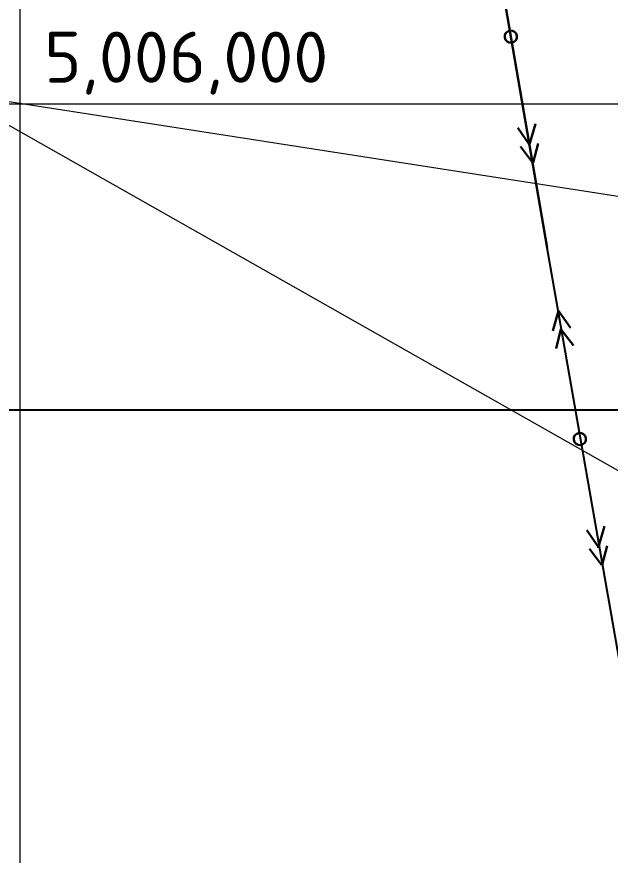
# Model space of a CAD drawing. Header units: millimetres. Extents: x 519 to 9564855, y -810 to 5021775.
# Drawn here: x 9522998.5 to 9523289.1, y 5005632 to 5006042.6 of the extents above; entities that cross this region are included whole.
import ezdxf

# ---------------------------------------------------------------- set-up
doc = ezdxf.new("R2010")
doc.units = ezdxf.units.MM
doc.header["$LTSCALE"] = 2
doc.header["$MEASUREMENT"] = 0
doc.linetypes.add('92051501$0$GROUND2', pattern=[35, 25, -10])
for name, color, linetype in [('GRID_PULKOVO', 7, 'Continuous'), ('PPLINE_WAT', 7, 'WTR_LINE'), ('ROAD_FIELD', 255, '92051501$0$GROUND2'), ('Эл.выс.', 1, 'Continuous')]:
    doc.layers.add(name, color=color, linetype=linetype)
for name, color, linetype, lineweight in [('Электро', 1, 'Continuous', 30), ('Электроснаб', 1, 'Continuous', 18), ('Электроснабжене', 1, 'Continuous', 18)]:
    doc.layers.add(name, color=color, linetype=linetype, lineweight=lineweight)
doc.styles.add('92051501$0$STANDARD', font='simplex.shx')
doc.styles.add('Elect', font='isocpeur.ttf')
doc.linetypes.add('WTR_LINE', pattern='A,0.5,-0.2,["W",92051501$0$STANDARD,S=0.1,R=0,X=-0.1,Y=-0.05],-0.05', length=0.75)

msp = doc.modelspace()

# ---------------------------------------------------------------- linework, layer by layer
at = {"layer": 'GRID_PULKOVO', "lineweight": 0}
for p, q in [((9523000, 5011000), (9523000, 4992000)), ((9519000, 5006000), (9533000, 5006000))]:
    msp.add_line(p, q, dxfattribs=at)
at = {"layer": 'PPLINE_WAT', "color": 5, "lineweight": 0, "ltscale": 2}
for points in [[(9519634.178, 5007264.495), (9520596.61425, 5006949.95359), (9520611.94086, 5006945.6989), (9522321.59899, 5006105.86865), (9523407.39463, 5005937.02611), (9523411.498, 5005951.939)], [(9522965.92788, 5006005.67472), (9523653.36054, 5005616.02258)]]:
    msp.add_lwpolyline(points, dxfattribs=at)
at = {"layer": 'ROAD_FIELD', "linetype": 'ByBlock', "lineweight": 25}
msp.add_lwpolyline([(9522341.78153, 5007253.171), (9524345.55642, 5007253.171), (9524345.55642, 5005849.87697), (9522341.78153, 5005849.87697)], close=True, dxfattribs=at)
at = {"layer": 'Эл.выс.', "elevation": -22.0542}
msp.add_lwpolyline([(9523578.3472, 5003627.207), (9523629.6126, 5003759.4891), (9523612.3898, 5003886.0564), (9523584.8017, 5004052.5194), (9523554.7418, 5004229.9877), (9523524.6183, 5004407.185), (9523258.18963, 5005929.48071)], dxfattribs=at)
at = {"layer": 'Электро'}
for p, q in [((9523258.18963, 5005929.48071), (9523215.98965, 5006175.7554)), ((9523249.377, 5005979.59216), (9523252.47396, 5005990.0919)), ((9523249.377, 5005979.59216), (9523252.47396, 5005990.0919)), ((9523249.58396, 5005979.88279), (9523243.85192, 5005988.1332)), ((9523249.58396, 5005979.88279), (9523243.85192, 5005988.1332)), ((9523251.04582, 5005971.17168), (9523245.10682, 5005979.13146)), ((9523251.04582, 5005971.17168), (9523245.10682, 5005979.13146)), ((9523251.29455, 5005971.21342), (9523253.81238, 5005980.59238)), ((9523251.29455, 5005971.21342), (9523253.81238, 5005980.59238)), ((9523263.67705, 5005898.53368), (9523260.95225, 5005888.86409)), ((9523269.65781, 5005890.32501), (9523263.67705, 5005898.53368)), ((9523262.66283, 5005880.19471), (9523264.93193, 5005889.53194)), ((9523264.93193, 5005889.53194), (9523271.11967, 5005881.6139)), ((9523283.14059, 5005782.55144), (9523286.23754, 5005793.05118)), ((9523283.34755, 5005782.84207), (9523277.61551, 5005791.09248)), ((9523285.05813, 5005774.1727), (9523287.57596, 5005783.55166)), ((9523284.8094, 5005774.13096), (9523278.8704, 5005782.09073))]:
    msp.add_line(p, q, dxfattribs=at)
for centre, start, end in [((9523240.40715, 5006032.86377), 30.1227575, 210.1227575), ((9523240.40715, 5006032.86377), 30.1227575, 210.1227575), ((9523240.40715, 5006032.86377), 210.1227575, 30.1227575), ((9523240.40715, 5006032.86377), 210.1227575, 30.1227575), ((9523274.17073, 5005835.82304), 30.1227573, 210.1227573), ((9523274.17073, 5005835.82304), 210.1227573, 30.1227573)]:
    msp.add_arc(centre, 3, start, end, dxfattribs=at)
at = {"layer": 'Электроснаб', "color": 1, "linetype": 'ByBlock', "lineweight": 0}
for p, q in [((9523258.18963, 5005929.48071), (9523215.98965, 5006175.7554)), ((9523249.377, 5005979.59216), (9523252.47396, 5005990.0919)), ((9523249.377, 5005979.59216), (9523252.47396, 5005990.0919)), ((9523249.58396, 5005979.88279), (9523243.85192, 5005988.1332)), ((9523249.58396, 5005979.88279), (9523243.85192, 5005988.1332)), ((9523251.04582, 5005971.17168), (9523245.10682, 5005979.13146)), ((9523251.04582, 5005971.17168), (9523245.10682, 5005979.13146)), ((9523251.29455, 5005971.21342), (9523253.81238, 5005980.59238)), ((9523251.29455, 5005971.21342), (9523253.81238, 5005980.59238)), ((9523263.67705, 5005898.53368), (9523260.95225, 5005888.86409)), ((9523269.65781, 5005890.32501), (9523263.67705, 5005898.53368)), ((9523262.66283, 5005880.19471), (9523264.93193, 5005889.53194)), ((9523264.93193, 5005889.53194), (9523271.11967, 5005881.6139)), ((9523283.14059, 5005782.55144), (9523286.23754, 5005793.05118)), ((9523283.34755, 5005782.84207), (9523277.61551, 5005791.09248)), ((9523285.05813, 5005774.1727), (9523287.57596, 5005783.55166)), ((9523284.8094, 5005774.13096), (9523278.8704, 5005782.09073))]:
    msp.add_line(p, q, dxfattribs=at)
for centre, start, end in [((9523240.40715, 5006032.86377), 30.1227575, 210.1227575), ((9523240.40715, 5006032.86377), 30.1227575, 210.1227575), ((9523240.40715, 5006032.86377), 210.1227575, 30.1227575), ((9523240.40715, 5006032.86377), 210.1227575, 30.1227575), ((9523274.17073, 5005835.82304), 30.1227573, 210.1227573), ((9523274.17073, 5005835.82304), 210.1227573, 30.1227573)]:
    msp.add_arc(centre, 3, start, end, dxfattribs=at)
at = {"layer": 'Электроснабжене', "color": 1, "linetype": 'ByBlock', "lineweight": 0}
for p, q in [((9523258.18963, 5005929.48071), (9523215.98965, 5006175.7554)), ((9523249.377, 5005979.59216), (9523252.47396, 5005990.0919)), ((9523249.377, 5005979.59216), (9523252.47396, 5005990.0919)), ((9523249.58396, 5005979.88279), (9523243.85192, 5005988.1332)), ((9523249.58396, 5005979.88279), (9523243.85192, 5005988.1332)), ((9523251.04582, 5005971.17168), (9523245.10682, 5005979.13146)), ((9523251.04582, 5005971.17168), (9523245.10682, 5005979.13146)), ((9523251.29455, 5005971.21342), (9523253.81238, 5005980.59238)), ((9523251.29455, 5005971.21342), (9523253.81238, 5005980.59238)), ((9523263.67705, 5005898.53368), (9523260.95225, 5005888.86409)), ((9523269.65781, 5005890.32501), (9523263.67705, 5005898.53368)), ((9523262.66283, 5005880.19471), (9523264.93193, 5005889.53194)), ((9523264.93193, 5005889.53194), (9523271.11967, 5005881.6139)), ((9523283.14059, 5005782.55144), (9523286.23754, 5005793.05118)), ((9523283.34755, 5005782.84207), (9523277.61551, 5005791.09248)), ((9523285.05813, 5005774.1727), (9523287.57596, 5005783.55166)), ((9523284.8094, 5005774.13096), (9523278.8704, 5005782.09073))]:
    msp.add_line(p, q, dxfattribs=at)
for centre, start, end in [((9523240.40715, 5006032.86377), 30.1227575, 210.1227575), ((9523240.40715, 5006032.86377), 30.1227575, 210.1227575), ((9523240.40715, 5006032.86377), 210.1227575, 30.1227575), ((9523240.40715, 5006032.86377), 210.1227575, 30.1227575), ((9523274.17073, 5005835.82304), 30.1227573, 210.1227573), ((9523274.17073, 5005835.82304), 210.1227573, 30.1227573)]:
    msp.add_arc(centre, 3, start, end, dxfattribs=at)

# ---------------------------------------------------------------- texts
at = {"layer": 'GRID_PULKOVO', "lineweight": 0, "style": 'Elect'}
msp.add_text('5,006,000 ', height=25, rotation=0, dxfattribs=at).set_placement((9523012.00148, 5006010.31835))

doc.saveas('drawing.dxf')
